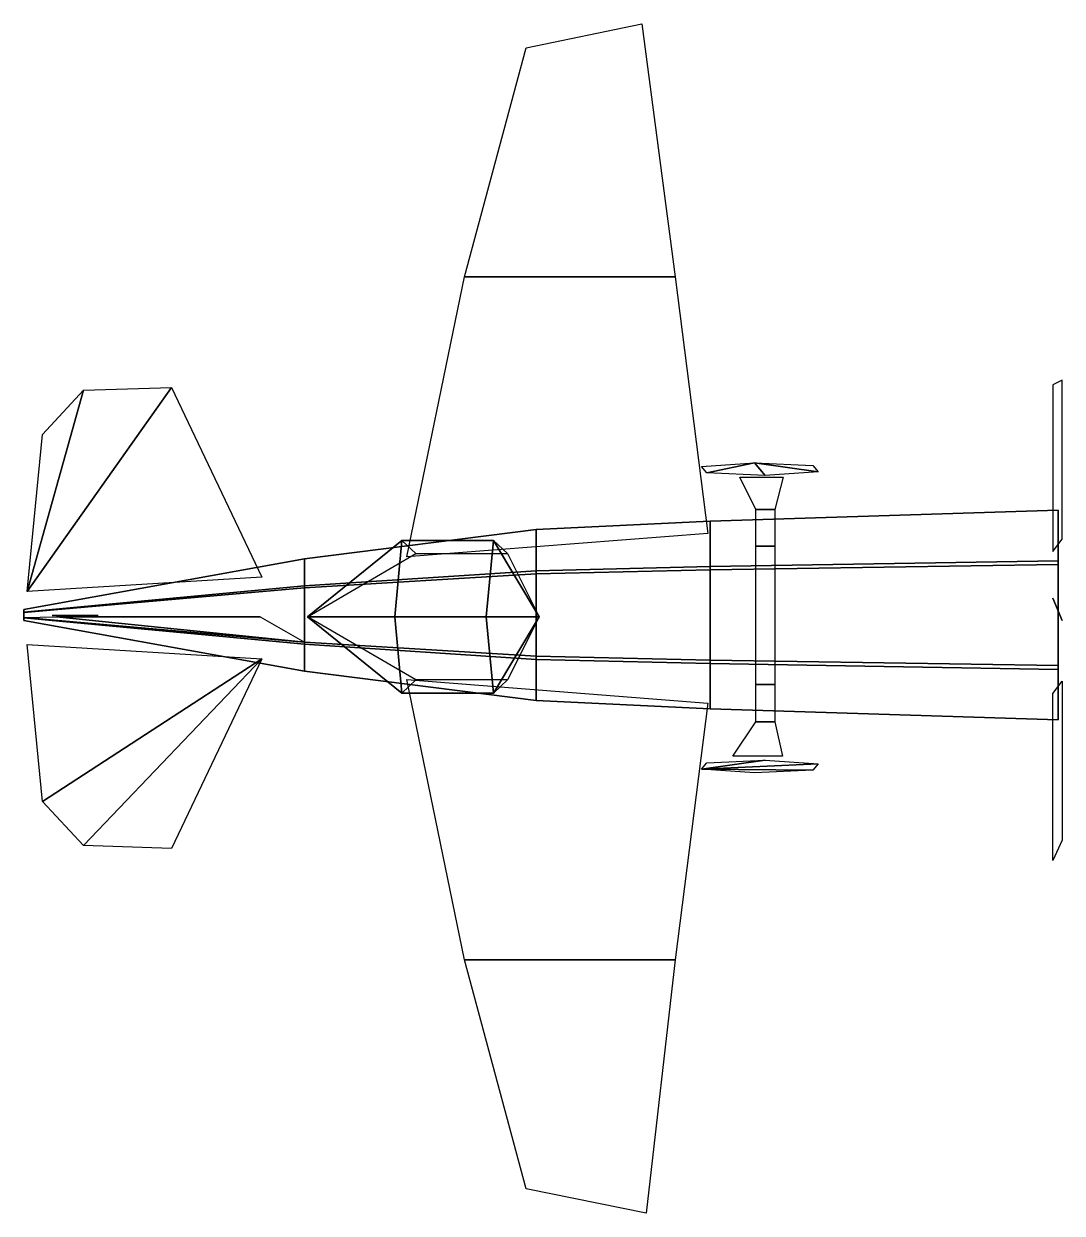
# Model space of a CAD drawing. Header units: metres. Extents: x -45 to 45, y -51 to 51.
import ezdxf

# ---------------------------------------------------------------- set-up
doc = ezdxf.new("R2010")
doc.units = ezdxf.units.M

msp = doc.modelspace()

# ---------------------------------------------------------------- linework, layer by layer
at = {"layer": 'AileD1', "color": 17}
msp.add_3dface([(-11.892553, 5.196885, 17.576488), (-6.920103, 29.362783, 17.99807), (11.275554, 29.362783, 18.754787), (14.075192, 7.228375, 18.742393)], dxfattribs=at)
at = {"layer": 'AileD2', "color": 18}
msp.add_3dface([(-6.920103, 29.362783, 17.99807), (-1.574177, 49.116348, 20.219563), (8.388377, 51.179943, 20.927832), (11.275554, 29.362783, 18.754787)], dxfattribs=at)
at = {"layer": 'AileG1', "color": 15}
msp.add_3dface([(14.075192, -7.416021, 18.742393), (11.275554, -29.550426, 18.754787), (-6.920103, -29.550426, 17.99807), (-11.892553, -5.384531, 17.576488)], dxfattribs=at)
at = {"layer": 'AileG2', "color": 16}
msp.add_3dface([(11.275554, -29.550426, 18.754787), (8.761773, -51.399612, 20.937424), (-1.574177, -49.303989, 20.219563), (-6.920103, -29.550426, 17.99807)], dxfattribs=at)
at = {"layer": 'Cabine', "color": 6}
for points in [[(-0.717435, 7.578456, 21.36796), (-20.717436, 5.039154, 20.61937), (-20.717436, 2.530281, 16.470161), (-0.717435, 3.75541, 15.045356)], [(-0.717435, 4.014444, 27.840115), (-20.717436, 2.700272, 24.866718), (-20.717436, 5.039154, 20.61937), (-0.717435, 7.578456, 21.36796)], [(-0.717435, -3.372613, 27.989668), (-20.717436, -2.147483, 24.964863), (-20.717436, 2.700272, 24.866718), (-0.717435, 4.014444, 27.840115)], [(-0.717435, 3.75541, 15.045356), (-20.717436, 2.530281, 16.470161), (-20.717436, -2.317474, 16.568306), (-0.717435, -3.631647, 15.19491)], [(-0.717435, -7.195658, 21.667065), (-20.717436, -4.656356, 20.815657), (-20.717436, -2.147483, 24.964863), (-0.717435, -3.372613, 27.989668)], [(-0.717435, -3.631647, 15.19491), (-20.717436, -2.317474, 16.568306), (-20.717436, -4.656356, 20.815657), (-0.717435, -7.195658, 21.667065)]]:
    msp.add_3dface(points, dxfattribs=at)
at = {"layer": 'Capot', "color": 4}
for points in [[(44.282566, 4.876899, 29.266455), (14.282564, 4.372854, 28.432858), (14.282564, 8.27099, 21.353939), (44.282566, 9.244929, 21.334221)], [(44.282566, 9.244929, 21.334221), (14.282564, 8.27099, 21.353939), (14.282564, 4.089535, 14.438594), (44.282566, 4.559429, 13.585279)], [(44.282566, -4.176632, 29.449745), (44.282566, 4.876899, 29.266455), (44.282566, 9.244929, 21.334221)], [(44.282566, -4.176632, 29.449745), (44.282566, 9.244929, 21.334221), (44.282566, 4.559429, 13.585279)], [(44.282566, -4.176632, 29.449745), (14.282564, -3.706738, 28.596432), (14.282564, 4.372854, 28.432858), (44.282566, 4.876899, 29.266455)], [(44.282566, 4.559429, 13.585279), (14.282564, 4.089535, 14.438594), (14.282564, -3.990056, 14.602168), (44.282566, -4.494101, 13.768572)], [(44.282566, -4.176632, 29.449745), (44.282566, 4.559429, 13.585279), (44.282566, -4.494101, 13.768572)], [(44.282566, -8.86213, 21.700804), (14.282564, -7.888193, 21.681086), (14.282564, -3.706738, 28.596432), (44.282566, -4.176632, 29.449745)], [(44.282566, -4.494101, 13.768572), (14.282564, -3.990056, 14.602168), (14.282564, -7.888193, 21.681086), (44.282566, -8.86213, 21.700804)], [(44.282566, -4.176632, 29.449745), (44.282566, -4.494101, 13.768572), (44.282566, -8.86213, 21.700804)]]:
    msp.add_3dface(points, dxfattribs=at)
at = {"layer": 'FuselageAr', "color": 7}
for points in [[(-20.717436, 2.700272, 24.866718), (-44.917431, 0.43034, 20.312677), (-44.917431, 0.653091, 19.908167), (-20.717436, 5.039154, 20.61937)], [(-20.717436, 5.039154, 20.61937), (-44.917431, 0.653091, 19.908167), (-44.917431, 0.41415, 19.513002), (-20.717436, 2.530281, 16.470161)], [(-20.717436, -2.147483, 24.964863), (-44.917431, -0.031352, 20.322023), (-44.917431, 0.43034, 20.312677), (-20.717436, 2.700272, 24.866718)], [(-20.717436, 2.530281, 16.470161), (-44.917431, 0.41415, 19.513002), (-44.917431, -0.047542, 19.522348), (-20.717436, -2.317474, 16.568306)], [(-20.717436, -4.656356, 20.815657), (-44.917431, -0.270293, 19.926859), (-44.917431, -0.031352, 20.322023), (-20.717436, -2.147483, 24.964863)], [(-20.717436, -2.317474, 16.568306), (-44.917431, -0.047542, 19.522348), (-44.917431, -0.270293, 19.926859), (-20.717436, -4.656356, 20.815657)]]:
    msp.add_3dface(points, dxfattribs=at)
at = {"layer": 'FuselageAv', "color": 5}
for points in [[(14.282564, 4.372854, 28.432858), (-0.717435, 4.014444, 27.840115), (-0.717435, 7.578456, 21.36796), (14.282564, 8.27099, 21.353939)], [(14.282564, 8.27099, 21.353939), (-0.717435, 7.578456, 21.36796), (-0.717435, 3.75541, 15.045356), (14.282564, 4.089535, 14.438594)], [(14.282564, -3.706738, 28.596432), (-0.717435, -3.372613, 27.989668), (-0.717435, 4.014444, 27.840115), (14.282564, 4.372854, 28.432858)], [(14.282564, 4.089535, 14.438594), (-0.717435, 3.75541, 15.045356), (-0.717435, -3.631647, 15.19491), (14.282564, -3.990056, 14.602168)], [(14.282564, -7.888193, 21.681086), (-0.717435, -7.195658, 21.667065), (-0.717435, -3.372613, 27.989668), (14.282564, -3.706738, 28.596432)], [(14.282564, -3.990056, 14.602168), (-0.717435, -3.631647, 15.19491), (-0.717435, -7.195658, 21.667065), (14.282564, -7.888193, 21.681086)]]:
    msp.add_3dface(points, dxfattribs=at)
at = {"layer": 'Gouv', "color": 9}
for points in [[(-42.095222, 0.036305, 23.176725), (-20.717436, -2.147483, 24.964863), (-44.917431, -0.031352, 20.322023)], [(-42.095222, 0.036305, 23.176725), (-32.458122, 0.036305, 35.862289), (-24.523026, 0.036307, 25.814753)], [(-42.095222, 0.036305, 23.176725), (-24.523026, 0.036307, 25.814753), (-20.717436, -2.147483, 24.964863)], [(-42.095222, 0.036305, 23.176725), (-40.128464, 0.036305, 35.862289), (-36.194958, 0.036305, 37.612698)], [(-42.095222, 0.036305, 23.176725), (-36.194958, 0.036305, 37.612698), (-32.458122, 0.036305, 35.862289)]]:
    msp.add_3dface(points, dxfattribs=at)
at = {"layer": 'Hel1', "color": 3}
msp.add_3dface([(43.839775, -6.58251, 19.812229), (44.644238, -5.503516, 18.197407), (44.644238, -19.216021, 9.035002), (43.839775, -20.972174, 10.197364)], dxfattribs=at)
at = {"layer": 'Hel2', "color": 1}
msp.add_3dface([(44.644238, -0.288774, 28.468561), (44.644238, -0.288774, 44.960449), (43.839775, 1.65336, 45.774864), (43.839775, 1.65336, 28.468561)], dxfattribs=at)
at = {"layer": 'Hel3', "color": 2}
msp.add_3dface([(44.644238, 6.742939, 19.787605), (44.644238, 20.455446, 10.62521), (43.839775, 20.053612, 8.55792), (43.839775, 5.663948, 18.172781)], dxfattribs=at)
at = {"layer": 'PiedRoues', "color": 12}
for points in [[(19.869354, 9.301953, 9.552126), (18.208832, 9.301953, 9.552126), (16.848618, 12.077849, -1.844045), (20.575962, 12.077849, -2.020696)], [(19.869354, 9.301953, 9.552126), (19.869354, 6.140903, 12.238438), (18.208832, 6.140903, 12.238438), (18.208832, 9.301953, 9.552126)], [(18.208832, -5.810008, 12.373002), (18.208832, 6.140903, 12.238438), (19.869354, 6.140903, 12.238438), (19.869354, -5.810008, 12.373002)], [(18.208832, -9.030746, 9.75855), (18.208832, -5.810008, 12.373002), (19.869354, -5.810008, 12.373002), (19.869354, -9.030746, 9.75855)], [(20.522964, -11.979012, -1.732155), (16.230335, -11.979012, -1.590834), (18.208832, -9.030746, 9.75855), (19.869354, -9.030746, 9.75855)]]:
    msp.add_3dface(points, dxfattribs=at)
at = {"layer": 'RoueAr', "color": 8}
for points in [[(-38.509758, 0.142415, 14.97823), (-40.786411, 0.142415, 13.955523), (-42.462578, 0.142415, 15.804708)], [(-38.509758, 0.142415, 14.97823), (-42.462578, 0.142415, 15.804708), (-41.22187, 0.142415, 17.970274)], [(-38.509758, 0.142415, 14.97823), (-41.22187, 0.142415, 17.970274), (-38.778893, 0.142415, 17.45948)]]:
    msp.add_3dface(points, dxfattribs=at)
at = {"layer": 'RoueD', "color": 11}
for points in [[(18.104387, 13.305298, -5.103641), (13.980075, 12.450284, 3.577502), (13.524076, 12.994488, -1.947922)], [(18.104387, 13.305298, -5.103641), (19.01639, 12.216888, 5.947209), (13.980075, 12.450284, 3.577502)], [(18.104387, 13.305298, -5.103641), (23.140697, 13.071903, -2.733932), (23.596697, 12.527699, 2.791491)], [(18.104387, 13.305298, -5.103641), (23.596697, 12.527699, 2.791491), (19.01639, 12.216888, 5.947209)]]:
    msp.add_3dface(points, dxfattribs=at)
at = {"layer": 'RoueG', "color": 10}
for points in [[(13.524076, -13.114888, -1.947922), (13.980075, -12.570684, 3.577502), (19.01639, -12.33729, 5.947209)], [(13.524076, -13.114888, -1.947922), (19.01639, -12.33729, 5.947209), (23.596697, -12.648099, 2.791491)], [(13.524076, -13.114888, -1.947922), (23.596697, -12.648099, 2.791491), (23.140697, -13.192305, -2.733932)], [(13.524076, -13.114888, -1.947922), (23.140697, -13.192305, -2.733932), (18.104387, -13.425697, -5.103641)]]:
    msp.add_3dface(points, dxfattribs=at)
at = {"layer": 'StabD', "color": 13}
for points in [[(-44.631664, 2.217741, 19.565813), (-39.760952, 19.571136, 19.565813), (-32.189785, 19.812702, 19.548147)], [(-44.631664, 2.217741, 19.565813), (-32.189785, 19.812702, 19.548147), (-24.392548, 3.456325, 19.548147)], [(-44.631664, 2.217741, 19.565813), (-43.302067, 15.759643, 19.565813), (-39.760952, 19.571136, 19.565813)]]:
    msp.add_3dface(points, dxfattribs=at)
at = {"layer": 'StabG', "color": 14}
for points in [[(-24.392548, -3.576703, 19.548147), (-43.302067, -15.880025, 19.565813), (-44.631664, -2.338119, 19.565813)], [(-24.392548, -3.576703, 19.548147), (-39.760952, -19.691517, 19.565813), (-43.302067, -15.880025, 19.565813)], [(-24.392548, -3.576703, 19.548147), (-32.189785, -19.933079, 19.548147), (-39.760952, -19.691517, 19.565813)]]:
    msp.add_3dface(points, dxfattribs=at)
at = {"layer": 'Verriere', "color": 19}
for points in [[(-20.450144, 0.042476, 24.867062), (-20.450144, 0.042476, 24.867062), (-11.092146, 5.482297, 23.659437), (-12.312041, 6.627732, 31.883301)], [(-20.450144, 0.042476, 24.867062), (-20.450144, 0.042476, 24.867062), (-12.312041, 6.627732, 31.883301), (-12.921988, 0.042475, 35.995224)], [(-12.921988, 0.042475, 35.995224), (-12.312041, 6.627732, 31.883301), (-4.415943, 6.627732, 33.891911), (-5.02589, 0.042475, 38.003841)], [(-12.312041, 6.627732, 31.883301), (-11.092146, 5.482297, 23.659437), (-3.196048, 5.482297, 25.668051), (-4.415943, 6.627732, 33.891911)], [(-5.02589, 0.042475, 38.003841), (-4.415943, 6.627732, 33.891911), (-0.457947, 0.042476, 29.284288)], [(-4.415943, 6.627732, 33.891911), (-3.196048, 5.482297, 25.668051), (-0.457947, 0.042476, 29.284288)], [(-20.450144, 0.042476, 24.867062), (-20.450144, 0.042476, 24.867062), (-12.921988, 0.042475, 35.995224), (-12.312041, -6.54278, 31.883301)], [(-20.450144, 0.042476, 24.867062), (-20.450144, 0.042476, 24.867062), (-12.312041, -6.54278, 31.883301), (-11.092146, -5.397345, 23.659435)], [(-12.312041, -6.54278, 31.883301), (-12.921988, 0.042475, 35.995224), (-5.02589, 0.042475, 38.003841), (-4.415943, -6.54278, 33.891911)], [(-4.415943, -6.54278, 33.891911), (-5.02589, 0.042475, 38.003841), (-0.457947, 0.042476, 29.284288)], [(-3.196048, -5.397345, 25.668049), (-4.415943, -6.54278, 33.891911), (-0.457947, 0.042476, 29.284288)], [(-11.092146, -5.397345, 23.659435), (-12.312041, -6.54278, 31.883301), (-4.415943, -6.54278, 33.891911), (-3.196048, -5.397345, 25.668049)]]:
    msp.add_3dface(points, dxfattribs=at)

doc.saveas('drawing.dxf')
